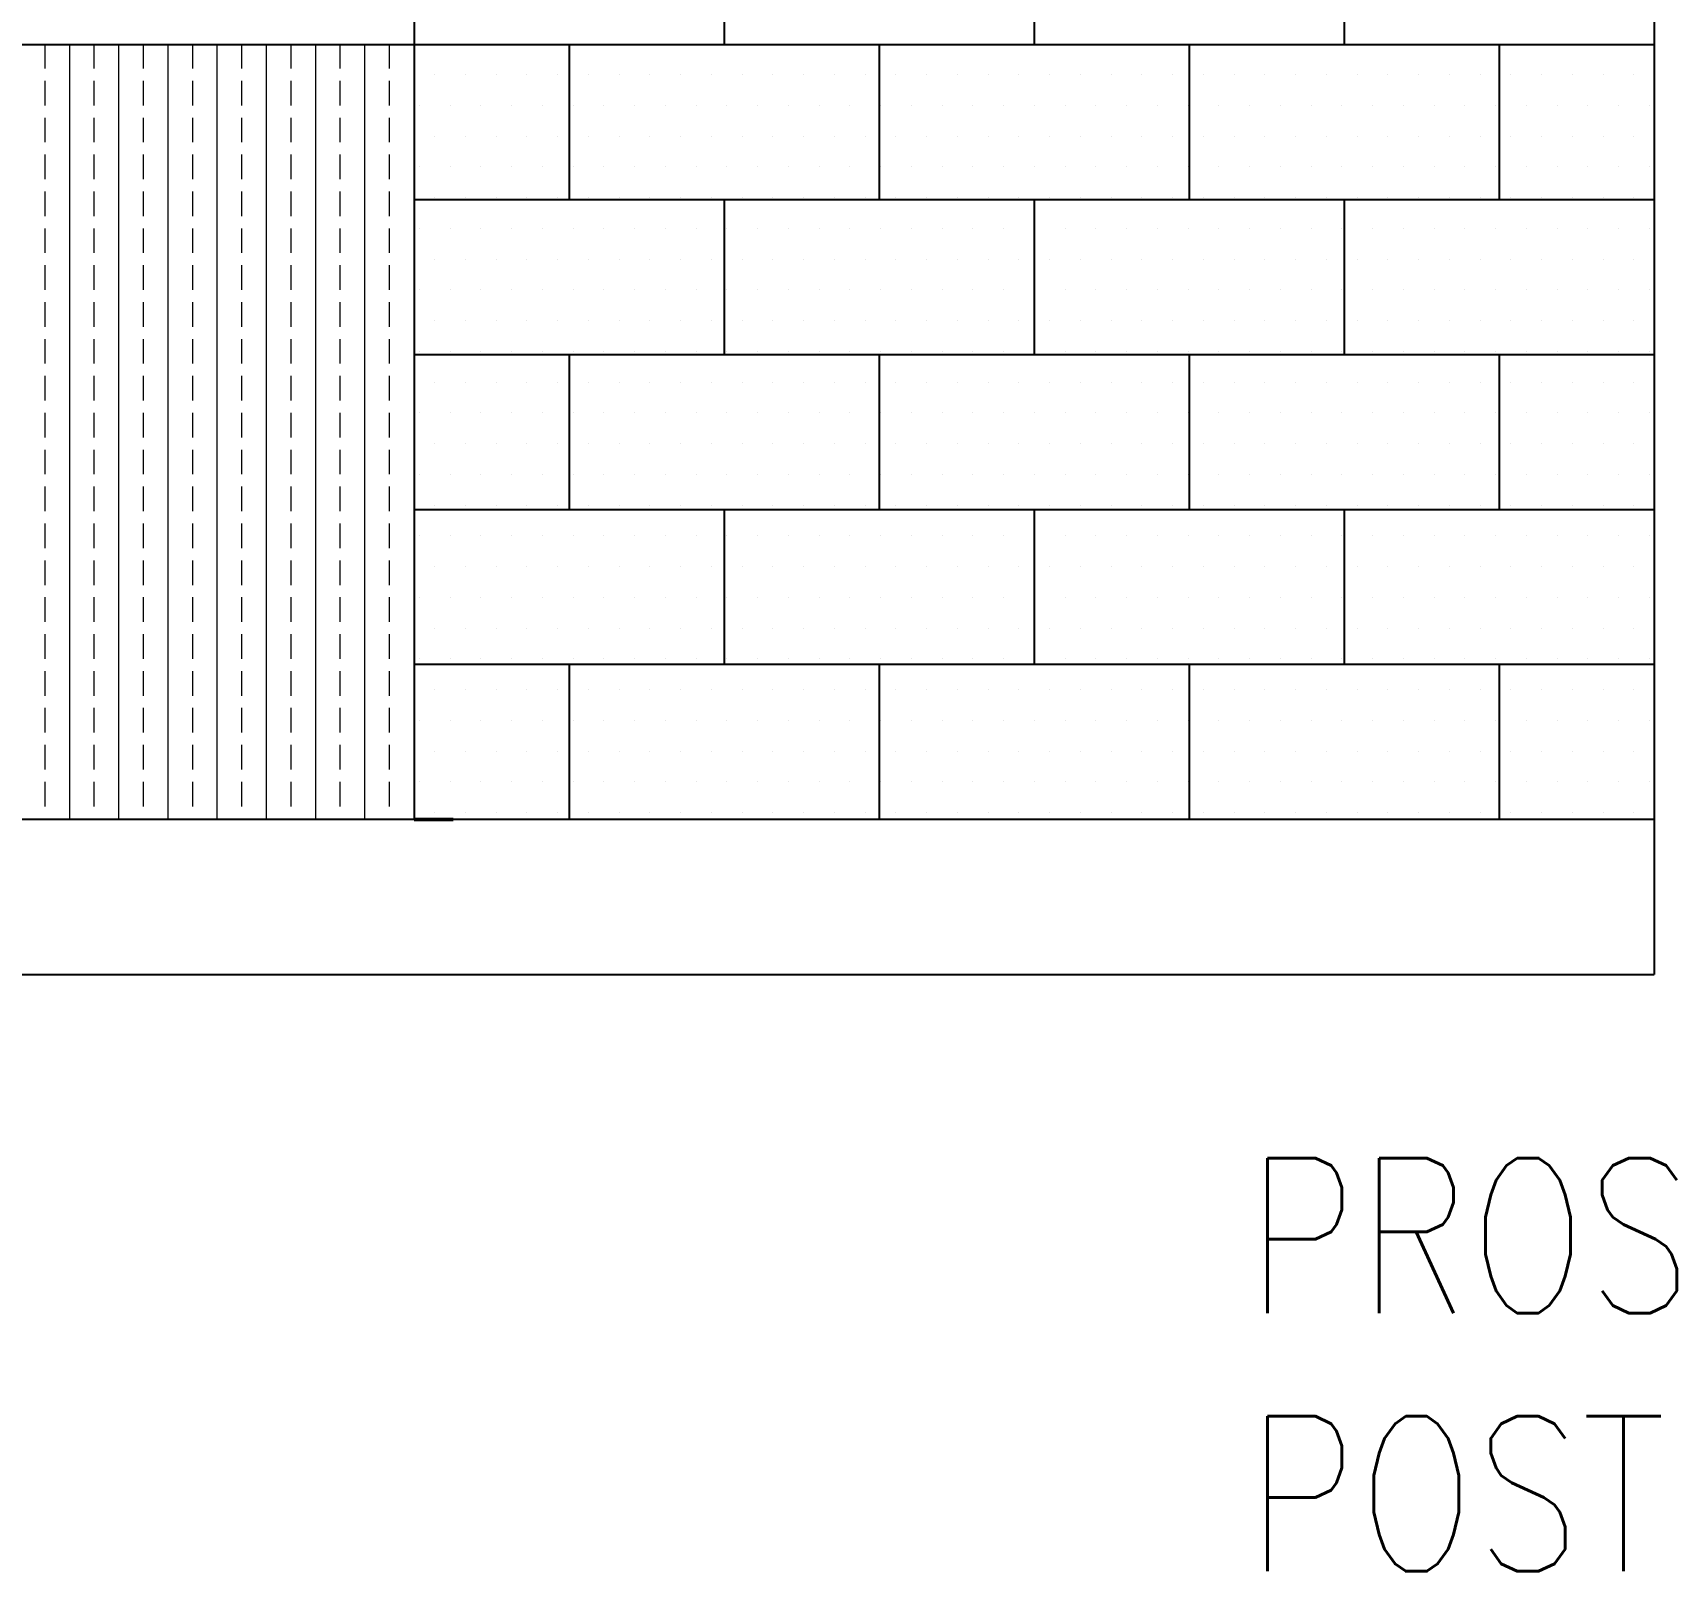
# Paper-space layout 'A000' of a CAD drawing. Header units: millimetres. Extents: x 0 to 841, y 0 to 594.
# Drawn here: x 645.45 to 687.71, y 208.47 to 248.19 of the extents above; entities that cross this region are included whole.
import ezdxf

# ---------------------------------------------------------------- set-up
doc = ezdxf.new("R2010")
doc.units = ezdxf.units.MM
doc.header["$MEASUREMENT"] = 0
for name, color, linetype, lineweight in [('A-ANNO-TEXT', 3, 'Continuous', 18), ('A-ELEV-MBE1', 7, 'Continuous', 25), ('A-ELEV-PATT', 8, 'Continuous', 13), ('A-WALL-FULL-EXTR', 7, 'Continuous', 50)]:
    doc.layers.add(name, color=color, linetype=linetype, lineweight=lineweight)
doc.styles.add('E-ROMANS', font='romans.shx', dxfattribs={"width": 0.8})

psp = doc.layouts.new('A000')

# ---------------------------------------------------------------- linework, layer by layer
at = {"layer": 'A-ELEV-MBE1'}
for p, q in [((687.293, 279.877), (687.293, 223.877)), ((655.293, 271.877), (655.293, 227.877)), ((663.293, 251.877), (663.293, 247.877)), ((671.293, 251.877), (671.293, 247.877)), ((679.293, 251.877), (679.293, 247.877)), ((655.293, 247.877), (639.293, 247.877)), ((687.293, 247.877), (655.293, 247.877)), ((659.293, 247.877), (659.293, 243.877)), ((667.293, 247.877), (667.293, 243.877)), ((675.293, 247.877), (675.293, 243.877)), ((683.293, 247.877), (683.293, 243.877)), ((687.293, 243.877), (655.293, 243.877)), ((663.293, 243.877), (663.293, 239.877)), ((671.293, 243.877), (671.293, 239.877)), ((679.293, 243.877), (679.293, 239.877)), ((687.293, 239.877), (655.293, 239.877)), ((659.293, 239.877), (659.293, 235.877)), ((667.293, 239.877), (667.293, 235.877)), ((675.293, 239.877), (675.293, 235.877)), ((683.293, 239.877), (683.293, 235.877)), ((687.293, 235.877), (655.293, 235.877)), ((663.293, 235.877), (663.293, 231.877)), ((671.293, 235.877), (671.293, 231.877)), ((679.293, 235.877), (679.293, 231.877)), ((687.293, 231.877), (655.293, 231.877)), ((659.293, 231.877), (659.293, 227.877)), ((667.293, 231.877), (667.293, 227.877)), ((675.293, 231.877), (675.293, 227.877)), ((683.293, 231.877), (683.293, 227.877)), ((687.293, 227.877), (559.293, 227.877)), ((492.293, 223.877), (687.293, 223.877))]:
    psp.add_line(p, q, dxfattribs=at)
at = {"layer": 'A-ELEV-PATT', "linetype": 'Continuous'}
for p, q in [((645.763, 247.267), (645.763, 247.877)), ((646.398, 227.877), (646.398, 247.877)), ((647.033, 247.267), (647.033, 247.877)), ((647.668, 227.877), (647.668, 247.877)), ((648.303, 247.267), (648.303, 247.877)), ((648.938, 227.877), (648.938, 247.877)), ((649.573, 247.267), (649.573, 247.877)), ((650.208, 227.877), (650.208, 247.877)), ((650.843, 247.267), (650.843, 247.877)), ((651.478, 227.877), (651.478, 247.877)), ((652.113, 247.267), (652.113, 247.877)), ((652.748, 227.877), (652.748, 247.877)), ((653.383, 247.267), (653.383, 247.877)), ((654.018, 227.877), (654.018, 247.877)), ((654.653, 247.267), (654.653, 247.877)), ((655.288, 227.877), (655.288, 247.877)), ((655.421, 247.902), (655.421, 247.902)), ((656.215, 247.902), (656.215, 247.902)), ((657.009, 247.902), (657.009, 247.902)), ((657.803, 247.902), (657.803, 247.902)), ((658.596, 247.902), (658.596, 247.902)), ((659.39, 247.902), (659.39, 247.902)), ((660.184, 247.902), (660.184, 247.902)), ((660.978, 247.902), (660.978, 247.902)), ((661.771, 247.902), (661.771, 247.902)), ((662.565, 247.902), (662.565, 247.902)), ((663.359, 247.902), (663.359, 247.902)), ((664.153, 247.902), (664.153, 247.902)), ((664.946, 247.902), (664.946, 247.902)), ((665.74, 247.902), (665.74, 247.902)), ((666.534, 247.902), (666.534, 247.902)), ((667.328, 247.902), (667.328, 247.902)), ((668.121, 247.902), (668.121, 247.902)), ((668.915, 247.902), (668.915, 247.902)), ((669.709, 247.902), (669.709, 247.902)), ((670.503, 247.902), (670.503, 247.902)), ((671.296, 247.902), (671.296, 247.902)), ((672.09, 247.902), (672.09, 247.902)), ((672.884, 247.902), (672.884, 247.902)), ((673.678, 247.902), (673.678, 247.902)), ((674.471, 247.902), (674.471, 247.902)), ((675.265, 247.902), (675.265, 247.902)), ((676.059, 247.902), (676.059, 247.902)), ((676.853, 247.902), (676.853, 247.902)), ((677.646, 247.902), (677.646, 247.902)), ((678.44, 247.902), (678.44, 247.902)), ((679.234, 247.902), (679.234, 247.902)), ((680.028, 247.902), (680.028, 247.902)), ((680.821, 247.902), (680.821, 247.902)), ((681.615, 247.902), (681.615, 247.902)), ((682.409, 247.902), (682.409, 247.902)), ((683.203, 247.902), (683.203, 247.902)), ((683.996, 247.902), (683.996, 247.902)), ((684.79, 247.902), (684.79, 247.902)), ((685.584, 247.902), (685.584, 247.902)), ((686.378, 247.902), (686.378, 247.902)), ((687.171, 247.902), (687.171, 247.902)), ((645.763, 246.315), (645.763, 246.95)), ((647.033, 246.315), (647.033, 246.95)), ((648.303, 246.315), (648.303, 246.95)), ((649.573, 246.315), (649.573, 246.95)), ((650.843, 246.315), (650.843, 246.95)), ((652.113, 246.315), (652.113, 246.95)), ((653.383, 246.315), (653.383, 246.95)), ((654.653, 246.315), (654.653, 246.95)), ((655.818, 247.109), (655.818, 247.109)), ((656.612, 247.109), (656.612, 247.109)), ((657.406, 247.109), (657.406, 247.109)), ((658.199, 247.109), (658.199, 247.109)), ((658.993, 247.109), (658.993, 247.109)), ((659.787, 247.109), (659.787, 247.109)), ((660.581, 247.109), (660.581, 247.109)), ((661.374, 247.109), (661.374, 247.109)), ((662.168, 247.109), (662.168, 247.109)), ((662.962, 247.109), (662.962, 247.109)), ((663.756, 247.109), (663.756, 247.109)), ((664.549, 247.109), (664.549, 247.109)), ((665.343, 247.109), (665.343, 247.109)), ((666.137, 247.109), (666.137, 247.109)), ((666.931, 247.109), (666.931, 247.109)), ((667.724, 247.109), (667.724, 247.109)), ((668.518, 247.109), (668.518, 247.109)), ((669.312, 247.109), (669.312, 247.109)), ((670.106, 247.109), (670.106, 247.109)), ((670.899, 247.109), (670.899, 247.109)), ((671.693, 247.109), (671.693, 247.109)), ((672.487, 247.109), (672.487, 247.109)), ((673.281, 247.109), (673.281, 247.109)), ((674.074, 247.109), (674.074, 247.109)), ((674.868, 247.109), (674.868, 247.109)), ((675.662, 247.109), (675.662, 247.109)), ((676.456, 247.109), (676.456, 247.109)), ((677.249, 247.109), (677.249, 247.109)), ((678.043, 247.109), (678.043, 247.109)), ((678.837, 247.109), (678.837, 247.109)), ((679.631, 247.109), (679.631, 247.109)), ((680.424, 247.109), (680.424, 247.109)), ((681.218, 247.109), (681.218, 247.109)), ((682.012, 247.109), (682.012, 247.109)), ((682.806, 247.109), (682.806, 247.109)), ((683.599, 247.109), (683.599, 247.109)), ((684.393, 247.109), (684.393, 247.109)), ((685.187, 247.109), (685.187, 247.109)), ((685.981, 247.109), (685.981, 247.109)), ((686.774, 247.109), (686.774, 247.109)), ((645.763, 245.362), (645.763, 245.997)), ((647.033, 245.362), (647.033, 245.997)), ((648.303, 245.362), (648.303, 245.997)), ((649.573, 245.362), (649.573, 245.997)), ((650.843, 245.362), (650.843, 245.997)), ((652.113, 245.362), (652.113, 245.997)), ((653.383, 245.362), (653.383, 245.997)), ((654.653, 245.362), (654.653, 245.997)), ((655.421, 246.315), (655.421, 246.315)), ((656.215, 246.315), (656.215, 246.315)), ((657.009, 246.315), (657.009, 246.315)), ((657.803, 246.315), (657.803, 246.315)), ((658.596, 246.315), (658.596, 246.315)), ((659.39, 246.315), (659.39, 246.315)), ((660.184, 246.315), (660.184, 246.315)), ((660.978, 246.315), (660.978, 246.315)), ((661.771, 246.315), (661.771, 246.315)), ((662.565, 246.315), (662.565, 246.315)), ((663.359, 246.315), (663.359, 246.315)), ((664.153, 246.315), (664.153, 246.315)), ((664.946, 246.315), (664.946, 246.315)), ((665.74, 246.315), (665.74, 246.315)), ((666.534, 246.315), (666.534, 246.315)), ((667.328, 246.315), (667.328, 246.315)), ((668.121, 246.315), (668.121, 246.315)), ((668.915, 246.315), (668.915, 246.315)), ((669.709, 246.315), (669.709, 246.315)), ((670.503, 246.315), (670.503, 246.315)), ((671.296, 246.315), (671.296, 246.315)), ((672.09, 246.315), (672.09, 246.315)), ((672.884, 246.315), (672.884, 246.315)), ((673.678, 246.315), (673.678, 246.315)), ((674.471, 246.315), (674.471, 246.315)), ((675.265, 246.315), (675.265, 246.315)), ((676.059, 246.315), (676.059, 246.315)), ((676.853, 246.315), (676.853, 246.315)), ((677.646, 246.315), (677.646, 246.315)), ((678.44, 246.315), (678.44, 246.315)), ((679.234, 246.315), (679.234, 246.315)), ((680.028, 246.315), (680.028, 246.315)), ((680.821, 246.315), (680.821, 246.315)), ((681.615, 246.315), (681.615, 246.315)), ((682.409, 246.315), (682.409, 246.315)), ((683.203, 246.315), (683.203, 246.315)), ((683.996, 246.315), (683.996, 246.315)), ((684.79, 246.315), (684.79, 246.315)), ((685.584, 246.315), (685.584, 246.315)), ((686.378, 246.315), (686.378, 246.315)), ((687.171, 246.315), (687.171, 246.315)), ((655.818, 245.521), (655.818, 245.521)), ((656.612, 245.521), (656.612, 245.521)), ((657.406, 245.521), (657.406, 245.521)), ((658.199, 245.521), (658.199, 245.521)), ((658.993, 245.521), (658.993, 245.521)), ((659.787, 245.521), (659.787, 245.521)), ((660.581, 245.521), (660.581, 245.521)), ((661.374, 245.521), (661.374, 245.521)), ((662.168, 245.521), (662.168, 245.521)), ((662.962, 245.521), (662.962, 245.521)), ((663.756, 245.521), (663.756, 245.521)), ((664.549, 245.521), (664.549, 245.521)), ((665.343, 245.521), (665.343, 245.521)), ((666.137, 245.521), (666.137, 245.521)), ((666.931, 245.521), (666.931, 245.521)), ((667.724, 245.521), (667.724, 245.521)), ((668.518, 245.521), (668.518, 245.521)), ((669.312, 245.521), (669.312, 245.521)), ((670.106, 245.521), (670.106, 245.521)), ((670.899, 245.521), (670.899, 245.521)), ((671.693, 245.521), (671.693, 245.521)), ((672.487, 245.521), (672.487, 245.521)), ((673.281, 245.521), (673.281, 245.521)), ((674.074, 245.521), (674.074, 245.521)), ((674.868, 245.521), (674.868, 245.521)), ((675.662, 245.521), (675.662, 245.521)), ((676.456, 245.521), (676.456, 245.521)), ((677.249, 245.521), (677.249, 245.521)), ((678.043, 245.521), (678.043, 245.521)), ((678.837, 245.521), (678.837, 245.521)), ((679.631, 245.521), (679.631, 245.521)), ((680.424, 245.521), (680.424, 245.521)), ((681.218, 245.521), (681.218, 245.521)), ((682.012, 245.521), (682.012, 245.521)), ((682.806, 245.521), (682.806, 245.521)), ((683.599, 245.521), (683.599, 245.521)), ((684.393, 245.521), (684.393, 245.521)), ((685.187, 245.521), (685.187, 245.521)), ((685.981, 245.521), (685.981, 245.521)), ((686.774, 245.521), (686.774, 245.521)), ((645.763, 244.41), (645.763, 245.045)), ((647.033, 244.41), (647.033, 245.045)), ((648.303, 244.41), (648.303, 245.045)), ((649.573, 244.41), (649.573, 245.045)), ((650.843, 244.41), (650.843, 245.045)), ((652.113, 244.41), (652.113, 245.045)), ((653.383, 244.41), (653.383, 245.045)), ((654.653, 244.41), (654.653, 245.045)), ((655.421, 244.727), (655.421, 244.727)), ((656.215, 244.727), (656.215, 244.727)), ((657.009, 244.727), (657.009, 244.727)), ((657.803, 244.727), (657.803, 244.727)), ((658.596, 244.727), (658.596, 244.727)), ((659.39, 244.727), (659.39, 244.727)), ((660.184, 244.727), (660.184, 244.727)), ((660.978, 244.727), (660.978, 244.727)), ((661.771, 244.727), (661.771, 244.727)), ((662.565, 244.727), (662.565, 244.727)), ((663.359, 244.727), (663.359, 244.727)), ((664.153, 244.727), (664.153, 244.727)), ((664.946, 244.727), (664.946, 244.727)), ((665.74, 244.727), (665.74, 244.727)), ((666.534, 244.727), (666.534, 244.727)), ((667.328, 244.727), (667.328, 244.727)), ((668.121, 244.727), (668.121, 244.727)), ((668.915, 244.727), (668.915, 244.727)), ((669.709, 244.727), (669.709, 244.727)), ((670.503, 244.727), (670.503, 244.727)), ((671.296, 244.727), (671.296, 244.727)), ((672.09, 244.727), (672.09, 244.727)), ((672.884, 244.727), (672.884, 244.727)), ((673.678, 244.727), (673.678, 244.727)), ((674.471, 244.727), (674.471, 244.727)), ((675.265, 244.727), (675.265, 244.727)), ((676.059, 244.727), (676.059, 244.727)), ((676.853, 244.727), (676.853, 244.727)), ((677.646, 244.727), (677.646, 244.727)), ((678.44, 244.727), (678.44, 244.727)), ((679.234, 244.727), (679.234, 244.727)), ((680.028, 244.727), (680.028, 244.727)), ((680.821, 244.727), (680.821, 244.727)), ((681.615, 244.727), (681.615, 244.727)), ((682.409, 244.727), (682.409, 244.727)), ((683.203, 244.727), (683.203, 244.727)), ((683.996, 244.727), (683.996, 244.727)), ((684.79, 244.727), (684.79, 244.727)), ((685.584, 244.727), (685.584, 244.727)), ((686.378, 244.727), (686.378, 244.727)), ((687.171, 244.727), (687.171, 244.727)), ((645.763, 243.457), (645.763, 244.092)), ((647.033, 243.457), (647.033, 244.092)), ((648.303, 243.457), (648.303, 244.092)), ((649.573, 243.457), (649.573, 244.092)), ((650.843, 243.457), (650.843, 244.092)), ((652.113, 243.457), (652.113, 244.092)), ((653.383, 243.457), (653.383, 244.092)), ((654.653, 243.457), (654.653, 244.092)), ((655.818, 243.934), (655.818, 243.934)), ((656.612, 243.934), (656.612, 243.934)), ((657.406, 243.934), (657.406, 243.934)), ((658.199, 243.934), (658.199, 243.934)), ((658.993, 243.934), (658.993, 243.934)), ((659.787, 243.934), (659.787, 243.934)), ((660.581, 243.934), (660.581, 243.934)), ((661.374, 243.934), (661.374, 243.934)), ((662.168, 243.934), (662.168, 243.934)), ((662.962, 243.934), (662.962, 243.934)), ((663.756, 243.934), (663.756, 243.934)), ((664.549, 243.934), (664.549, 243.934)), ((665.343, 243.934), (665.343, 243.934)), ((666.137, 243.934), (666.137, 243.934)), ((666.931, 243.934), (666.931, 243.934)), ((667.724, 243.934), (667.724, 243.934)), ((668.518, 243.934), (668.518, 243.934)), ((669.312, 243.934), (669.312, 243.934)), ((670.106, 243.934), (670.106, 243.934)), ((670.899, 243.934), (670.899, 243.934)), ((671.693, 243.934), (671.693, 243.934)), ((672.487, 243.934), (672.487, 243.934)), ((673.281, 243.934), (673.281, 243.934)), ((674.074, 243.934), (674.074, 243.934)), ((674.868, 243.934), (674.868, 243.934)), ((675.662, 243.934), (675.662, 243.934)), ((676.456, 243.934), (676.456, 243.934)), ((677.249, 243.934), (677.249, 243.934)), ((678.043, 243.934), (678.043, 243.934)), ((678.837, 243.934), (678.837, 243.934)), ((679.631, 243.934), (679.631, 243.934)), ((680.424, 243.934), (680.424, 243.934)), ((681.218, 243.934), (681.218, 243.934)), ((682.012, 243.934), (682.012, 243.934)), ((682.806, 243.934), (682.806, 243.934)), ((683.599, 243.934), (683.599, 243.934)), ((684.393, 243.934), (684.393, 243.934)), ((685.187, 243.934), (685.187, 243.934)), ((685.981, 243.934), (685.981, 243.934)), ((686.774, 243.934), (686.774, 243.934)), ((645.763, 242.505), (645.763, 243.14)), ((647.033, 242.505), (647.033, 243.14)), ((648.303, 242.505), (648.303, 243.14)), ((649.573, 242.505), (649.573, 243.14)), ((650.843, 242.505), (650.843, 243.14)), ((652.113, 242.505), (652.113, 243.14)), ((653.383, 242.505), (653.383, 243.14)), ((654.653, 242.505), (654.653, 243.14)), ((655.421, 243.14), (655.421, 243.14)), ((656.215, 243.14), (656.215, 243.14)), ((657.009, 243.14), (657.009, 243.14)), ((657.803, 243.14), (657.803, 243.14)), ((658.596, 243.14), (658.596, 243.14)), ((659.39, 243.14), (659.39, 243.14)), ((660.184, 243.14), (660.184, 243.14)), ((660.978, 243.14), (660.978, 243.14)), ((661.771, 243.14), (661.771, 243.14)), ((662.565, 243.14), (662.565, 243.14)), ((663.359, 243.14), (663.359, 243.14)), ((664.153, 243.14), (664.153, 243.14)), ((664.946, 243.14), (664.946, 243.14)), ((665.74, 243.14), (665.74, 243.14)), ((666.534, 243.14), (666.534, 243.14)), ((667.328, 243.14), (667.328, 243.14)), ((668.121, 243.14), (668.121, 243.14)), ((668.915, 243.14), (668.915, 243.14)), ((669.709, 243.14), (669.709, 243.14)), ((670.503, 243.14), (670.503, 243.14)), ((671.296, 243.14), (671.296, 243.14)), ((672.09, 243.14), (672.09, 243.14)), ((672.884, 243.14), (672.884, 243.14)), ((673.678, 243.14), (673.678, 243.14)), ((674.471, 243.14), (674.471, 243.14)), ((675.265, 243.14), (675.265, 243.14)), ((676.059, 243.14), (676.059, 243.14)), ((676.853, 243.14), (676.853, 243.14)), ((677.646, 243.14), (677.646, 243.14)), ((678.44, 243.14), (678.44, 243.14)), ((679.234, 243.14), (679.234, 243.14)), ((680.028, 243.14), (680.028, 243.14)), ((680.821, 243.14), (680.821, 243.14)), ((681.615, 243.14), (681.615, 243.14)), ((682.409, 243.14), (682.409, 243.14)), ((683.203, 243.14), (683.203, 243.14)), ((683.996, 243.14), (683.996, 243.14)), ((684.79, 243.14), (684.79, 243.14)), ((685.584, 243.14), (685.584, 243.14)), ((686.378, 243.14), (686.378, 243.14)), ((687.171, 243.14), (687.171, 243.14)), ((645.763, 241.552), (645.763, 242.187)), ((647.033, 241.552), (647.033, 242.187)), ((648.303, 241.552), (648.303, 242.187)), ((649.573, 241.552), (649.573, 242.187)), ((650.843, 241.552), (650.843, 242.187)), ((652.113, 241.552), (652.113, 242.187)), ((653.383, 241.552), (653.383, 242.187)), ((654.653, 241.552), (654.653, 242.187)), ((655.818, 242.346), (655.818, 242.346)), ((656.612, 242.346), (656.612, 242.346)), ((657.406, 242.346), (657.406, 242.346)), ((658.199, 242.346), (658.199, 242.346)), ((658.993, 242.346), (658.993, 242.346)), ((659.787, 242.346), (659.787, 242.346)), ((660.581, 242.346), (660.581, 242.346)), ((661.374, 242.346), (661.374, 242.346)), ((662.168, 242.346), (662.168, 242.346)), ((662.962, 242.346), (662.962, 242.346)), ((663.756, 242.346), (663.756, 242.346)), ((664.549, 242.346), (664.549, 242.346)), ((665.343, 242.346), (665.343, 242.346)), ((666.137, 242.346), (666.137, 242.346)), ((666.931, 242.346), (666.931, 242.346)), ((667.724, 242.346), (667.724, 242.346)), ((668.518, 242.346), (668.518, 242.346)), ((669.312, 242.346), (669.312, 242.346)), ((670.106, 242.346), (670.106, 242.346)), ((670.899, 242.346), (670.899, 242.346)), ((671.693, 242.346), (671.693, 242.346)), ((672.487, 242.346), (672.487, 242.346)), ((673.281, 242.346), (673.281, 242.346)), ((674.074, 242.346), (674.074, 242.346)), ((674.868, 242.346), (674.868, 242.346)), ((675.662, 242.346), (675.662, 242.346)), ((676.456, 242.346), (676.456, 242.346)), ((677.249, 242.346), (677.249, 242.346)), ((678.043, 242.346), (678.043, 242.346)), ((678.837, 242.346), (678.837, 242.346)), ((679.631, 242.346), (679.631, 242.346)), ((680.424, 242.346), (680.424, 242.346)), ((681.218, 242.346), (681.218, 242.346)), ((682.012, 242.346), (682.012, 242.346)), ((682.806, 242.346), (682.806, 242.346)), ((683.599, 242.346), (683.599, 242.346)), ((684.393, 242.346), (684.393, 242.346)), ((685.187, 242.346), (685.187, 242.346)), ((685.981, 242.346), (685.981, 242.346)), ((686.774, 242.346), (686.774, 242.346)), ((655.421, 241.552), (655.421, 241.552)), ((656.215, 241.552), (656.215, 241.552)), ((657.009, 241.552), (657.009, 241.552)), ((657.803, 241.552), (657.803, 241.552)), ((658.596, 241.552), (658.596, 241.552)), ((659.39, 241.552), (659.39, 241.552)), ((660.184, 241.552), (660.184, 241.552)), ((660.978, 241.552), (660.978, 241.552)), ((661.771, 241.552), (661.771, 241.552)), ((662.565, 241.552), (662.565, 241.552)), ((663.359, 241.552), (663.359, 241.552)), ((664.153, 241.552), (664.153, 241.552)), ((664.946, 241.552), (664.946, 241.552)), ((665.74, 241.552), (665.74, 241.552)), ((666.534, 241.552), (666.534, 241.552)), ((667.328, 241.552), (667.328, 241.552)), ((668.121, 241.552), (668.121, 241.552)), ((668.915, 241.552), (668.915, 241.552)), ((669.709, 241.552), (669.709, 241.552)), ((670.503, 241.552), (670.503, 241.552)), ((671.296, 241.552), (671.296, 241.552)), ((672.09, 241.552), (672.09, 241.552)), ((672.884, 241.552), (672.884, 241.552)), ((673.678, 241.552), (673.678, 241.552)), ((674.471, 241.552), (674.471, 241.552)), ((675.265, 241.552), (675.265, 241.552)), ((676.059, 241.552), (676.059, 241.552)), ((676.853, 241.552), (676.853, 241.552)), ((677.646, 241.552), (677.646, 241.552)), ((678.44, 241.552), (678.44, 241.552)), ((679.234, 241.552), (679.234, 241.552)), ((680.028, 241.552), (680.028, 241.552)), ((680.821, 241.552), (680.821, 241.552)), ((681.615, 241.552), (681.615, 241.552)), ((682.409, 241.552), (682.409, 241.552)), ((683.203, 241.552), (683.203, 241.552)), ((683.996, 241.552), (683.996, 241.552)), ((684.79, 241.552), (684.79, 241.552)), ((685.584, 241.552), (685.584, 241.552)), ((686.378, 241.552), (686.378, 241.552)), ((687.171, 241.552), (687.171, 241.552)), ((645.763, 240.6), (645.763, 241.235)), ((647.033, 240.6), (647.033, 241.235)), ((648.303, 240.6), (648.303, 241.235)), ((649.573, 240.6), (649.573, 241.235)), ((650.843, 240.6), (650.843, 241.235)), ((652.113, 240.6), (652.113, 241.235)), ((653.383, 240.6), (653.383, 241.235)), ((654.653, 240.6), (654.653, 241.235)), ((655.818, 240.759), (655.818, 240.759)), ((656.612, 240.759), (656.612, 240.759)), ((657.406, 240.759), (657.406, 240.759)), ((658.199, 240.759), (658.199, 240.759)), ((658.993, 240.759), (658.993, 240.759)), ((659.787, 240.759), (659.787, 240.759)), ((660.581, 240.759), (660.581, 240.759)), ((661.374, 240.759), (661.374, 240.759)), ((662.168, 240.759), (662.168, 240.759)), ((662.962, 240.759), (662.962, 240.759)), ((663.756, 240.759), (663.756, 240.759)), ((664.549, 240.759), (664.549, 240.759)), ((665.343, 240.759), (665.343, 240.759)), ((666.137, 240.759), (666.137, 240.759)), ((666.931, 240.759), (666.931, 240.759)), ((667.724, 240.759), (667.724, 240.759)), ((668.518, 240.759), (668.518, 240.759)), ((669.312, 240.759), (669.312, 240.759)), ((670.106, 240.759), (670.106, 240.759)), ((670.899, 240.759), (670.899, 240.759)), ((671.693, 240.759), (671.693, 240.759)), ((672.487, 240.759), (672.487, 240.759)), ((673.281, 240.759), (673.281, 240.759)), ((674.074, 240.759), (674.074, 240.759)), ((674.868, 240.759), (674.868, 240.759)), ((675.662, 240.759), (675.662, 240.759)), ((676.456, 240.759), (676.456, 240.759)), ((677.249, 240.759), (677.249, 240.759)), ((678.043, 240.759), (678.043, 240.759)), ((678.837, 240.759), (678.837, 240.759)), ((679.631, 240.759), (679.631, 240.759)), ((680.424, 240.759), (680.424, 240.759)), ((681.218, 240.759), (681.218, 240.759)), ((682.012, 240.759), (682.012, 240.759)), ((682.806, 240.759), (682.806, 240.759)), ((683.599, 240.759), (683.599, 240.759)), ((684.393, 240.759), (684.393, 240.759)), ((685.187, 240.759), (685.187, 240.759)), ((685.981, 240.759), (685.981, 240.759)), ((686.774, 240.759), (686.774, 240.759)), ((645.763, 239.647), (645.763, 240.282)), ((647.033, 239.647), (647.033, 240.282)), ((648.303, 239.647), (648.303, 240.282)), ((649.573, 239.647), (649.573, 240.282)), ((650.843, 239.647), (650.843, 240.282)), ((652.113, 239.647), (652.113, 240.282)), ((653.383, 239.647), (653.383, 240.282)), ((654.653, 239.647), (654.653, 240.282)), ((655.421, 239.965), (655.421, 239.965)), ((656.215, 239.965), (656.215, 239.965)), ((657.009, 239.965), (657.009, 239.965)), ((657.803, 239.965), (657.803, 239.965)), ((658.596, 239.965), (658.596, 239.965)), ((659.39, 239.965), (659.39, 239.965)), ((660.184, 239.965), (660.184, 239.965)), ((660.978, 239.965), (660.978, 239.965)), ((661.771, 239.965), (661.771, 239.965)), ((662.565, 239.965), (662.565, 239.965)), ((663.359, 239.965), (663.359, 239.965)), ((664.153, 239.965), (664.153, 239.965)), ((664.946, 239.965), (664.946, 239.965)), ((665.74, 239.965), (665.74, 239.965)), ((666.534, 239.965), (666.534, 239.965)), ((667.328, 239.965), (667.328, 239.965)), ((668.121, 239.965), (668.121, 239.965)), ((668.915, 239.965), (668.915, 239.965)), ((669.709, 239.965), (669.709, 239.965)), ((670.503, 239.965), (670.503, 239.965)), ((671.296, 239.965), (671.296, 239.965)), ((672.09, 239.965), (672.09, 239.965)), ((672.884, 239.965), (672.884, 239.965)), ((673.678, 239.965), (673.678, 239.965)), ((674.471, 239.965), (674.471, 239.965)), ((675.265, 239.965), (675.265, 239.965)), ((676.059, 239.965), (676.059, 239.965)), ((676.853, 239.965), (676.853, 239.965)), ((677.646, 239.965), (677.646, 239.965)), ((678.44, 239.965), (678.44, 239.965)), ((679.234, 239.965), (679.234, 239.965)), ((680.028, 239.965), (680.028, 239.965)), ((680.821, 239.965), (680.821, 239.965)), ((681.615, 239.965), (681.615, 239.965)), ((682.409, 239.965), (682.409, 239.965)), ((683.203, 239.965), (683.203, 239.965)), ((683.996, 239.965), (683.996, 239.965)), ((684.79, 239.965), (684.79, 239.965)), ((685.584, 239.965), (685.584, 239.965)), ((686.378, 239.965), (686.378, 239.965)), ((687.171, 239.965), (687.171, 239.965)), ((645.763, 238.695), (645.763, 239.33)), ((647.033, 238.695), (647.033, 239.33)), ((648.303, 238.695), (648.303, 239.33)), ((649.573, 238.695), (649.573, 239.33)), ((650.843, 238.695), (650.843, 239.33)), ((652.113, 238.695), (652.113, 239.33)), ((653.383, 238.695), (653.383, 239.33)), ((654.653, 238.695), (654.653, 239.33)), ((655.818, 239.171), (655.818, 239.171)), ((656.612, 239.171), (656.612, 239.171)), ((657.406, 239.171), (657.406, 239.171)), ((658.199, 239.171), (658.199, 239.171)), ((658.993, 239.171), (658.993, 239.171)), ((659.787, 239.171), (659.787, 239.171)), ((660.581, 239.171), (660.581, 239.171)), ((661.374, 239.171), (661.374, 239.171)), ((662.168, 239.171), (662.168, 239.171)), ((662.962, 239.171), (662.962, 239.171)), ((663.756, 239.171), (663.756, 239.171)), ((664.549, 239.171), (664.549, 239.171)), ((665.343, 239.171), (665.343, 239.171)), ((666.137, 239.171), (666.137, 239.171)), ((666.931, 239.171), (666.931, 239.171)), ((667.724, 239.171), (667.724, 239.171)), ((668.518, 239.171), (668.518, 239.171)), ((669.312, 239.171), (669.312, 239.171)), ((670.106, 239.171), (670.106, 239.171)), ((670.899, 239.171), (670.899, 239.171)), ((671.693, 239.171), (671.693, 239.171)), ((672.487, 239.171), (672.487, 239.171)), ((673.281, 239.171), (673.281, 239.171)), ((674.074, 239.171), (674.074, 239.171)), ((674.868, 239.171), (674.868, 239.171)), ((675.662, 239.171), (675.662, 239.171)), ((676.456, 239.171), (676.456, 239.171)), ((677.249, 239.171), (677.249, 239.171)), ((678.043, 239.171), (678.043, 239.171)), ((678.837, 239.171), (678.837, 239.171)), ((679.631, 239.171), (679.631, 239.171)), ((680.424, 239.171), (680.424, 239.171)), ((681.218, 239.171), (681.218, 239.171)), ((682.012, 239.171), (682.012, 239.171)), ((682.806, 239.171), (682.806, 239.171)), ((683.599, 239.171), (683.599, 239.171)), ((684.393, 239.171), (684.393, 239.171)), ((685.187, 239.171), (685.187, 239.171)), ((685.981, 239.171), (685.981, 239.171)), ((686.774, 239.171), (686.774, 239.171)), ((645.763, 237.742), (645.763, 238.377)), ((647.033, 237.742), (647.033, 238.377)), ((648.303, 237.742), (648.303, 238.377)), ((649.573, 237.742), (649.573, 238.377)), ((650.843, 237.742), (650.843, 238.377)), ((652.113, 237.742), (652.113, 238.377)), ((653.383, 237.742), (653.383, 238.377)), ((654.653, 237.742), (654.653, 238.377)), ((655.421, 238.377), (655.421, 238.377)), ((656.215, 238.377), (656.215, 238.377)), ((657.009, 238.377), (657.009, 238.377)), ((657.803, 238.377), (657.803, 238.377)), ((658.596, 238.377), (658.596, 238.377)), ((659.39, 238.377), (659.39, 238.377)), ((660.184, 238.377), (660.184, 238.377)), ((660.978, 238.377), (660.978, 238.377)), ((661.771, 238.377), (661.771, 238.377)), ((662.565, 238.377), (662.565, 238.377)), ((663.359, 238.377), (663.359, 238.377)), ((664.153, 238.377), (664.153, 238.377)), ((664.946, 238.377), (664.946, 238.377)), ((665.74, 238.377), (665.74, 238.377)), ((666.534, 238.377), (666.534, 238.377)), ((667.328, 238.377), (667.328, 238.377)), ((668.121, 238.377), (668.121, 238.377)), ((668.915, 238.377), (668.915, 238.377)), ((669.709, 238.377), (669.709, 238.377)), ((670.503, 238.377), (670.503, 238.377)), ((671.296, 238.377), (671.296, 238.377)), ((672.09, 238.377), (672.09, 238.377)), ((672.884, 238.377), (672.884, 238.377)), ((673.678, 238.377), (673.678, 238.377)), ((674.471, 238.377), (674.471, 238.377)), ((675.265, 238.377), (675.265, 238.377)), ((676.059, 238.377), (676.059, 238.377)), ((676.853, 238.377), (676.853, 238.377)), ((677.646, 238.377), (677.646, 238.377)), ((678.44, 238.377), (678.44, 238.377)), ((679.234, 238.377), (679.234, 238.377)), ((680.028, 238.377), (680.028, 238.377)), ((680.821, 238.377), (680.821, 238.377)), ((681.615, 238.377), (681.615, 238.377)), ((682.409, 238.377), (682.409, 238.377)), ((683.203, 238.377), (683.203, 238.377)), ((683.996, 238.377), (683.996, 238.377)), ((684.79, 238.377), (684.79, 238.377)), ((685.584, 238.377), (685.584, 238.377)), ((686.378, 238.377), (686.378, 238.377)), ((687.171, 238.377), (687.171, 238.377)), ((655.818, 237.584), (655.818, 237.584)), ((656.612, 237.584), (656.612, 237.584)), ((657.406, 237.584), (657.406, 237.584)), ((658.199, 237.584), (658.199, 237.584)), ((658.993, 237.584), (658.993, 237.584)), ((659.787, 237.584), (659.787, 237.584)), ((660.581, 237.584), (660.581, 237.584)), ((661.374, 237.584), (661.374, 237.584)), ((662.168, 237.584), (662.168, 237.584)), ((662.962, 237.584), (662.962, 237.584)), ((663.756, 237.584), (663.756, 237.584)), ((664.549, 237.584), (664.549, 237.584)), ((665.343, 237.584), (665.343, 237.584)), ((666.137, 237.584), (666.137, 237.584)), ((666.931, 237.584), (666.931, 237.584)), ((667.724, 237.584), (667.724, 237.584)), ((668.518, 237.584), (668.518, 237.584)), ((669.312, 237.584), (669.312, 237.584)), ((670.106, 237.584), (670.106, 237.584)), ((670.899, 237.584), (670.899, 237.584)), ((671.693, 237.584), (671.693, 237.584)), ((672.487, 237.584), (672.487, 237.584)), ((673.281, 237.584), (673.281, 237.584)), ((674.074, 237.584), (674.074, 237.584)), ((674.868, 237.584), (674.868, 237.584)), ((675.662, 237.584), (675.662, 237.584)), ((676.456, 237.584), (676.456, 237.584)), ((677.249, 237.584), (677.249, 237.584)), ((678.043, 237.584), (678.043, 237.584)), ((678.837, 237.584), (678.837, 237.584)), ((679.631, 237.584), (679.631, 237.584)), ((680.424, 237.584), (680.424, 237.584)), ((681.218, 237.584), (681.218, 237.584)), ((682.012, 237.584), (682.012, 237.584)), ((682.806, 237.584), (682.806, 237.584)), ((683.599, 237.584), (683.599, 237.584)), ((684.393, 237.584), (684.393, 237.584)), ((685.187, 237.584), (685.187, 237.584)), ((685.981, 237.584), (685.981, 237.584)), ((686.774, 237.584), (686.774, 237.584)), ((645.763, 236.79), (645.763, 237.425)), ((647.033, 236.79), (647.033, 237.425)), ((648.303, 236.79), (648.303, 237.425)), ((649.573, 236.79), (649.573, 237.425)), ((650.843, 236.79), (650.843, 237.425)), ((652.113, 236.79), (652.113, 237.425)), ((653.383, 236.79), (653.383, 237.425)), ((654.653, 236.79), (654.653, 237.425)), ((655.421, 236.79), (655.421, 236.79)), ((656.215, 236.79), (656.215, 236.79)), ((657.009, 236.79), (657.009, 236.79)), ((657.803, 236.79), (657.803, 236.79)), ((658.596, 236.79), (658.596, 236.79)), ((659.39, 236.79), (659.39, 236.79)), ((660.184, 236.79), (660.184, 236.79)), ((660.978, 236.79), (660.978, 236.79)), ((661.771, 236.79), (661.771, 236.79)), ((662.565, 236.79), (662.565, 236.79)), ((663.359, 236.79), (663.359, 236.79)), ((664.153, 236.79), (664.153, 236.79)), ((664.946, 236.79), (664.946, 236.79)), ((665.74, 236.79), (665.74, 236.79)), ((666.534, 236.79), (666.534, 236.79)), ((667.328, 236.79), (667.328, 236.79)), ((668.121, 236.79), (668.121, 236.79)), ((668.915, 236.79), (668.915, 236.79)), ((669.709, 236.79), (669.709, 236.79)), ((670.503, 236.79), (670.503, 236.79)), ((671.296, 236.79), (671.296, 236.79)), ((672.09, 236.79), (672.09, 236.79)), ((672.884, 236.79), (672.884, 236.79)), ((673.678, 236.79), (673.678, 236.79)), ((674.471, 236.79), (674.471, 236.79)), ((675.265, 236.79), (675.265, 236.79)), ((676.059, 236.79), (676.059, 236.79)), ((676.853, 236.79), (676.853, 236.79)), ((677.646, 236.79), (677.646, 236.79)), ((678.44, 236.79), (678.44, 236.79)), ((679.234, 236.79), (679.234, 236.79)), ((680.028, 236.79), (680.028, 236.79)), ((680.821, 236.79), (680.821, 236.79)), ((681.615, 236.79), (681.615, 236.79)), ((682.409, 236.79), (682.409, 236.79)), ((683.203, 236.79), (683.203, 236.79)), ((683.996, 236.79), (683.996, 236.79)), ((684.79, 236.79), (684.79, 236.79)), ((685.584, 236.79), (685.584, 236.79)), ((686.378, 236.79), (686.378, 236.79)), ((687.171, 236.79), (687.171, 236.79)), ((645.763, 235.837), (645.763, 236.472)), ((647.033, 235.837), (647.033, 236.472)), ((648.303, 235.837), (648.303, 236.472)), ((649.573, 235.837), (649.573, 236.472)), ((650.843, 235.837), (650.843, 236.472)), ((652.113, 235.837), (652.113, 236.472)), ((653.383, 235.837), (653.383, 236.472)), ((654.653, 235.837), (654.653, 236.472)), ((655.818, 235.996), (655.818, 235.996)), ((656.612, 235.996), (656.612, 235.996)), ((657.406, 235.996), (657.406, 235.996)), ((658.199, 235.996), (658.199, 235.996)), ((658.993, 235.996), (658.993, 235.996)), ((659.787, 235.996), (659.787, 235.996)), ((660.581, 235.996), (660.581, 235.996)), ((661.374, 235.996), (661.374, 235.996)), ((662.168, 235.996), (662.168, 235.996)), ((662.962, 235.996), (662.962, 235.996)), ((663.756, 235.996), (663.756, 235.996)), ((664.549, 235.996), (664.549, 235.996)), ((665.343, 235.996), (665.343, 235.996)), ((666.137, 235.996), (666.137, 235.996)), ((666.931, 235.996), (666.931, 235.996)), ((667.724, 235.996), (667.724, 235.996)), ((668.518, 235.996), (668.518, 235.996)), ((669.312, 235.996), (669.312, 235.996)), ((670.106, 235.996), (670.106, 235.996)), ((670.899, 235.996), (670.899, 235.996)), ((671.693, 235.996), (671.693, 235.996)), ((672.487, 235.996), (672.487, 235.996)), ((673.281, 235.996), (673.281, 235.996)), ((674.074, 235.996), (674.074, 235.996)), ((674.868, 235.996), (674.868, 235.996)), ((675.662, 235.996), (675.662, 235.996)), ((676.456, 235.996), (676.456, 235.996)), ((677.249, 235.996), (677.249, 235.996)), ((678.043, 235.996), (678.043, 235.996)), ((678.837, 235.996), (678.837, 235.996)), ((679.631, 235.996), (679.631, 235.996)), ((680.424, 235.996), (680.424, 235.996)), ((681.218, 235.996), (681.218, 235.996)), ((682.012, 235.996), (682.012, 235.996)), ((682.806, 235.996), (682.806, 235.996)), ((683.599, 235.996), (683.599, 235.996)), ((684.393, 235.996), (684.393, 235.996)), ((685.187, 235.996), (685.187, 235.996)), ((685.981, 235.996), (685.981, 235.996)), ((686.774, 235.996), (686.774, 235.996)), ((645.763, 234.885), (645.763, 235.52)), ((647.033, 234.885), (647.033, 235.52)), ((648.303, 234.885), (648.303, 235.52)), ((649.573, 234.885), (649.573, 235.52)), ((650.843, 234.885), (650.843, 235.52)), ((652.113, 234.885), (652.113, 235.52)), ((653.383, 234.885), (653.383, 235.52)), ((654.653, 234.885), (654.653, 235.52)), ((655.421, 235.202), (655.421, 235.202)), ((656.215, 235.202), (656.215, 235.202)), ((657.009, 235.202), (657.009, 235.202)), ((657.803, 235.202), (657.803, 235.202)), ((658.596, 235.202), (658.596, 235.202)), ((659.39, 235.202), (659.39, 235.202)), ((660.184, 235.202), (660.184, 235.202)), ((660.978, 235.202), (660.978, 235.202)), ((661.771, 235.202), (661.771, 235.202)), ((662.565, 235.202), (662.565, 235.202)), ((663.359, 235.202), (663.359, 235.202)), ((664.153, 235.202), (664.153, 235.202)), ((664.946, 235.202), (664.946, 235.202)), ((665.74, 235.202), (665.74, 235.202)), ((666.534, 235.202), (666.534, 235.202)), ((667.328, 235.202), (667.328, 235.202)), ((668.121, 235.202), (668.121, 235.202)), ((668.915, 235.202), (668.915, 235.202)), ((669.709, 235.202), (669.709, 235.202)), ((670.503, 235.202), (670.503, 235.202)), ((671.296, 235.202), (671.296, 235.202)), ((672.09, 235.202), (672.09, 235.202)), ((672.884, 235.202), (672.884, 235.202)), ((673.678, 235.202), (673.678, 235.202)), ((674.471, 235.202), (674.471, 235.202)), ((675.265, 235.202), (675.265, 235.202)), ((676.059, 235.202), (676.059, 235.202)), ((676.853, 235.202), (676.853, 235.202)), ((677.646, 235.202), (677.646, 235.202)), ((678.44, 235.202), (678.44, 235.202)), ((679.234, 235.202), (679.234, 235.202)), ((680.028, 235.202), (680.028, 235.202)), ((680.821, 235.202), (680.821, 235.202)), ((681.615, 235.202), (681.615, 235.202)), ((682.409, 235.202), (682.409, 235.202)), ((683.203, 235.202), (683.203, 235.202)), ((683.996, 235.202), (683.996, 235.202)), ((684.79, 235.202), (684.79, 235.202)), ((685.584, 235.202), (685.584, 235.202)), ((686.378, 235.202), (686.378, 235.202)), ((687.171, 235.202), (687.171, 235.202)), ((645.763, 233.932), (645.763, 234.567)), ((647.033, 233.932), (647.033, 234.567)), ((648.303, 233.932), (648.303, 234.567)), ((649.573, 233.932), (649.573, 234.567)), ((650.843, 233.932), (650.843, 234.567)), ((652.113, 233.932), (652.113, 234.567)), ((653.383, 233.932), (653.383, 234.567)), ((654.653, 233.932), (654.653, 234.567)), ((655.818, 234.409), (655.818, 234.409)), ((656.612, 234.409), (656.612, 234.409)), ((657.406, 234.409), (657.406, 234.409)), ((658.199, 234.409), (658.199, 234.409)), ((658.993, 234.409), (658.993, 234.409)), ((659.787, 234.409), (659.787, 234.409)), ((660.581, 234.409), (660.581, 234.409)), ((661.374, 234.409), (661.374, 234.409)), ((662.168, 234.409), (662.168, 234.409)), ((662.962, 234.409), (662.962, 234.409)), ((663.756, 234.409), (663.756, 234.409)), ((664.549, 234.409), (664.549, 234.409)), ((665.343, 234.409), (665.343, 234.409)), ((666.137, 234.409), (666.137, 234.409)), ((666.931, 234.409), (666.931, 234.409)), ((667.724, 234.409), (667.724, 234.409)), ((668.518, 234.409), (668.518, 234.409)), ((669.312, 234.409), (669.312, 234.409)), ((670.106, 234.409), (670.106, 234.409)), ((670.899, 234.409), (670.899, 234.409)), ((671.693, 234.409), (671.693, 234.409)), ((672.487, 234.409), (672.487, 234.409)), ((673.281, 234.409), (673.281, 234.409)), ((674.074, 234.409), (674.074, 234.409)), ((674.868, 234.409), (674.868, 234.409)), ((675.662, 234.409), (675.662, 234.409)), ((676.456, 234.409), (676.456, 234.409)), ((677.249, 234.409), (677.249, 234.409)), ((678.043, 234.409), (678.043, 234.409)), ((678.837, 234.409), (678.837, 234.409)), ((679.631, 234.409), (679.631, 234.409)), ((680.424, 234.409), (680.424, 234.409)), ((681.218, 234.409), (681.218, 234.409)), ((682.012, 234.409), (682.012, 234.409)), ((682.806, 234.409), (682.806, 234.409)), ((683.599, 234.409), (683.599, 234.409)), ((684.393, 234.409), (684.393, 234.409)), ((685.187, 234.409), (685.187, 234.409)), ((685.981, 234.409), (685.981, 234.409)), ((686.774, 234.409), (686.774, 234.409)), ((645.763, 232.98), (645.763, 233.615)), ((647.033, 232.98), (647.033, 233.615)), ((648.303, 232.98), (648.303, 233.615)), ((649.573, 232.98), (649.573, 233.615)), ((650.843, 232.98), (650.843, 233.615)), ((652.113, 232.98), (652.113, 233.615)), ((653.383, 232.98), (653.383, 233.615)), ((654.653, 232.98), (654.653, 233.615)), ((655.421, 233.615), (655.421, 233.615)), ((656.215, 233.615), (656.215, 233.615)), ((657.009, 233.615), (657.009, 233.615)), ((657.803, 233.615), (657.803, 233.615)), ((658.596, 233.615), (658.596, 233.615)), ((659.39, 233.615), (659.39, 233.615)), ((660.184, 233.615), (660.184, 233.615)), ((660.978, 233.615), (660.978, 233.615)), ((661.771, 233.615), (661.771, 233.615)), ((662.565, 233.615), (662.565, 233.615)), ((663.359, 233.615), (663.359, 233.615)), ((664.153, 233.615), (664.153, 233.615)), ((664.946, 233.615), (664.946, 233.615)), ((665.74, 233.615), (665.74, 233.615)), ((666.534, 233.615), (666.534, 233.615)), ((667.328, 233.615), (667.328, 233.615)), ((668.121, 233.615), (668.121, 233.615)), ((668.915, 233.615), (668.915, 233.615)), ((669.709, 233.615), (669.709, 233.615)), ((670.503, 233.615), (670.503, 233.615)), ((671.296, 233.615), (671.296, 233.615)), ((672.09, 233.615), (672.09, 233.615)), ((672.884, 233.615), (672.884, 233.615)), ((673.678, 233.615), (673.678, 233.615)), ((674.471, 233.615), (674.471, 233.615)), ((675.265, 233.615), (675.265, 233.615)), ((676.059, 233.615), (676.059, 233.615)), ((676.853, 233.615), (676.853, 233.615)), ((677.646, 233.615), (677.646, 233.615)), ((678.44, 233.615), (678.44, 233.615)), ((679.234, 233.615), (679.234, 233.615)), ((680.028, 233.615), (680.028, 233.615)), ((680.821, 233.615), (680.821, 233.615)), ((681.615, 233.615), (681.615, 233.615)), ((682.409, 233.615), (682.409, 233.615)), ((683.203, 233.615), (683.203, 233.615)), ((683.996, 233.615), (683.996, 233.615)), ((684.79, 233.615), (684.79, 233.615)), ((685.584, 233.615), (685.584, 233.615)), ((686.378, 233.615), (686.378, 233.615)), ((687.171, 233.615), (687.171, 233.615)), ((645.763, 232.027), (645.763, 232.662)), ((647.033, 232.027), (647.033, 232.662)), ((648.303, 232.027), (648.303, 232.662)), ((649.573, 232.027), (649.573, 232.662)), ((650.843, 232.027), (650.843, 232.662)), ((652.113, 232.027), (652.113, 232.662)), ((653.383, 232.027), (653.383, 232.662)), ((654.653, 232.027), (654.653, 232.662)), ((655.818, 232.821), (655.818, 232.821)), ((656.612, 232.821), (656.612, 232.821)), ((657.406, 232.821), (657.406, 232.821)), ((658.199, 232.821), (658.199, 232.821)), ((658.993, 232.821), (658.993, 232.821)), ((659.787, 232.821), (659.787, 232.821)), ((660.581, 232.821), (660.581, 232.821)), ((661.374, 232.821), (661.374, 232.821)), ((662.168, 232.821), (662.168, 232.821)), ((662.962, 232.821), (662.962, 232.821)), ((663.756, 232.821), (663.756, 232.821)), ((664.549, 232.821), (664.549, 232.821)), ((665.343, 232.821), (665.343, 232.821)), ((666.137, 232.821), (666.137, 232.821)), ((666.931, 232.821), (666.931, 232.821)), ((667.724, 232.821), (667.724, 232.821)), ((668.518, 232.821), (668.518, 232.821)), ((669.312, 232.821), (669.312, 232.821)), ((670.106, 232.821), (670.106, 232.821)), ((670.899, 232.821), (670.899, 232.821)), ((671.693, 232.821), (671.693, 232.821)), ((672.487, 232.821), (672.487, 232.821)), ((673.281, 232.821), (673.281, 232.821)), ((674.074, 232.821), (674.074, 232.821)), ((674.868, 232.821), (674.868, 232.821)), ((675.662, 232.821), (675.662, 232.821)), ((676.456, 232.821), (676.456, 232.821)), ((677.249, 232.821), (677.249, 232.821)), ((678.043, 232.821), (678.043, 232.821)), ((678.837, 232.821), (678.837, 232.821)), ((679.631, 232.821), (679.631, 232.821)), ((680.424, 232.821), (680.424, 232.821)), ((681.218, 232.821), (681.218, 232.821)), ((682.012, 232.821), (682.012, 232.821)), ((682.806, 232.821), (682.806, 232.821)), ((683.599, 232.821), (683.599, 232.821)), ((684.393, 232.821), (684.393, 232.821)), ((685.187, 232.821), (685.187, 232.821)), ((685.981, 232.821), (685.981, 232.821)), ((686.774, 232.821), (686.774, 232.821)), ((645.763, 231.075), (645.763, 231.71)), ((647.033, 231.075), (647.033, 231.71)), ((648.303, 231.075), (648.303, 231.71)), ((649.573, 231.075), (649.573, 231.71)), ((650.843, 231.075), (650.843, 231.71)), ((652.113, 231.075), (652.113, 231.71)), ((653.383, 231.075), (653.383, 231.71)), ((654.653, 231.075), (654.653, 231.71)), ((655.421, 232.027), (655.421, 232.027)), ((656.215, 232.027), (656.215, 232.027)), ((657.009, 232.027), (657.009, 232.027)), ((657.803, 232.027), (657.803, 232.027)), ((658.596, 232.027), (658.596, 232.027)), ((659.39, 232.027), (659.39, 232.027)), ((660.184, 232.027), (660.184, 232.027)), ((660.978, 232.027), (660.978, 232.027)), ((661.771, 232.027), (661.771, 232.027)), ((662.565, 232.027), (662.565, 232.027)), ((663.359, 232.027), (663.359, 232.027)), ((664.153, 232.027), (664.153, 232.027)), ((664.946, 232.027), (664.946, 232.027)), ((665.74, 232.027), (665.74, 232.027)), ((666.534, 232.027), (666.534, 232.027)), ((667.328, 232.027), (667.328, 232.027)), ((668.121, 232.027), (668.121, 232.027)), ((668.915, 232.027), (668.915, 232.027)), ((669.709, 232.027), (669.709, 232.027)), ((670.503, 232.027), (670.503, 232.027)), ((671.296, 232.027), (671.296, 232.027)), ((672.09, 232.027), (672.09, 232.027)), ((672.884, 232.027), (672.884, 232.027)), ((673.678, 232.027), (673.678, 232.027)), ((674.471, 232.027), (674.471, 232.027)), ((675.265, 232.027), (675.265, 232.027)), ((676.059, 232.027), (676.059, 232.027)), ((676.853, 232.027), (676.853, 232.027)), ((677.646, 232.027), (677.646, 232.027)), ((678.44, 232.027), (678.44, 232.027)), ((679.234, 232.027), (679.234, 232.027)), ((680.028, 232.027), (680.028, 232.027)), ((680.821, 232.027), (680.821, 232.027)), ((681.615, 232.027), (681.615, 232.027)), ((682.409, 232.027), (682.409, 232.027)), ((683.203, 232.027), (683.203, 232.027)), ((683.996, 232.027), (683.996, 232.027)), ((684.79, 232.027), (684.79, 232.027)), ((685.584, 232.027), (685.584, 232.027)), ((686.378, 232.027), (686.378, 232.027)), ((687.171, 232.027), (687.171, 232.027)), ((655.818, 231.234), (655.818, 231.234)), ((656.612, 231.234), (656.612, 231.234)), ((657.406, 231.234), (657.406, 231.234)), ((658.199, 231.234), (658.199, 231.234)), ((658.993, 231.234), (658.993, 231.234)), ((659.787, 231.234), (659.787, 231.234)), ((660.581, 231.234), (660.581, 231.234)), ((661.374, 231.234), (661.374, 231.234)), ((662.168, 231.234), (662.168, 231.234)), ((662.962, 231.234), (662.962, 231.234)), ((663.756, 231.234), (663.756, 231.234)), ((664.549, 231.234), (664.549, 231.234)), ((665.343, 231.234), (665.343, 231.234)), ((666.137, 231.234), (666.137, 231.234)), ((666.931, 231.234), (666.931, 231.234)), ((667.724, 231.234), (667.724, 231.234)), ((668.518, 231.234), (668.518, 231.234)), ((669.312, 231.234), (669.312, 231.234)), ((670.106, 231.234), (670.106, 231.234)), ((670.899, 231.234), (670.899, 231.234)), ((671.693, 231.234), (671.693, 231.234)), ((672.487, 231.234), (672.487, 231.234)), ((673.281, 231.234), (673.281, 231.234)), ((674.074, 231.234), (674.074, 231.234)), ((674.868, 231.234), (674.868, 231.234)), ((675.662, 231.234), (675.662, 231.234)), ((676.456, 231.234), (676.456, 231.234)), ((677.249, 231.234), (677.249, 231.234)), ((678.043, 231.234), (678.043, 231.234)), ((678.837, 231.234), (678.837, 231.234)), ((679.631, 231.234), (679.631, 231.234)), ((680.424, 231.234), (680.424, 231.234)), ((681.218, 231.234), (681.218, 231.234)), ((682.012, 231.234), (682.012, 231.234)), ((682.806, 231.234), (682.806, 231.234)), ((683.599, 231.234), (683.599, 231.234)), ((684.393, 231.234), (684.393, 231.234)), ((685.187, 231.234), (685.187, 231.234)), ((685.981, 231.234), (685.981, 231.234)), ((686.774, 231.234), (686.774, 231.234)), ((645.763, 230.122), (645.763, 230.757)), ((647.033, 230.122), (647.033, 230.757)), ((648.303, 230.122), (648.303, 230.757)), ((649.573, 230.122), (649.573, 230.757)), ((650.843, 230.122), (650.843, 230.757)), ((652.113, 230.122), (652.113, 230.757)), ((653.383, 230.122), (653.383, 230.757)), ((654.653, 230.122), (654.653, 230.757)), ((655.421, 230.44), (655.421, 230.44)), ((656.215, 230.44), (656.215, 230.44)), ((657.009, 230.44), (657.009, 230.44)), ((657.803, 230.44), (657.803, 230.44)), ((658.596, 230.44), (658.596, 230.44)), ((659.39, 230.44), (659.39, 230.44)), ((660.184, 230.44), (660.184, 230.44)), ((660.978, 230.44), (660.978, 230.44)), ((661.771, 230.44), (661.771, 230.44)), ((662.565, 230.44), (662.565, 230.44)), ((663.359, 230.44), (663.359, 230.44)), ((664.153, 230.44), (664.153, 230.44)), ((664.946, 230.44), (664.946, 230.44)), ((665.74, 230.44), (665.74, 230.44)), ((666.534, 230.44), (666.534, 230.44)), ((667.328, 230.44), (667.328, 230.44)), ((668.121, 230.44), (668.121, 230.44)), ((668.915, 230.44), (668.915, 230.44)), ((669.709, 230.44), (669.709, 230.44)), ((670.503, 230.44), (670.503, 230.44)), ((671.296, 230.44), (671.296, 230.44)), ((672.09, 230.44), (672.09, 230.44)), ((672.884, 230.44), (672.884, 230.44)), ((673.678, 230.44), (673.678, 230.44)), ((674.471, 230.44), (674.471, 230.44)), ((675.265, 230.44), (675.265, 230.44)), ((676.059, 230.44), (676.059, 230.44)), ((676.853, 230.44), (676.853, 230.44)), ((677.646, 230.44), (677.646, 230.44)), ((678.44, 230.44), (678.44, 230.44)), ((679.234, 230.44), (679.234, 230.44)), ((680.028, 230.44), (680.028, 230.44)), ((680.821, 230.44), (680.821, 230.44)), ((681.615, 230.44), (681.615, 230.44)), ((682.409, 230.44), (682.409, 230.44)), ((683.203, 230.44), (683.203, 230.44)), ((683.996, 230.44), (683.996, 230.44)), ((684.79, 230.44), (684.79, 230.44)), ((685.584, 230.44), (685.584, 230.44)), ((686.378, 230.44), (686.378, 230.44)), ((687.171, 230.44), (687.171, 230.44)), ((645.763, 229.17), (645.763, 229.805)), ((647.033, 229.17), (647.033, 229.805)), ((648.303, 229.17), (648.303, 229.805)), ((649.573, 229.17), (649.573, 229.805)), ((650.843, 229.17), (650.843, 229.805)), ((652.113, 229.17), (652.113, 229.805)), ((653.383, 229.17), (653.383, 229.805)), ((654.653, 229.17), (654.653, 229.805)), ((655.818, 229.646), (655.818, 229.646)), ((656.612, 229.646), (656.612, 229.646)), ((657.406, 229.646), (657.406, 229.646)), ((658.199, 229.646), (658.199, 229.646)), ((658.993, 229.646), (658.993, 229.646)), ((659.787, 229.646), (659.787, 229.646)), ((660.581, 229.646), (660.581, 229.646)), ((661.374, 229.646), (661.374, 229.646)), ((662.168, 229.646), (662.168, 229.646)), ((662.962, 229.646), (662.962, 229.646)), ((663.756, 229.646), (663.756, 229.646)), ((664.549, 229.646), (664.549, 229.646)), ((665.343, 229.646), (665.343, 229.646)), ((666.137, 229.646), (666.137, 229.646)), ((666.931, 229.646), (666.931, 229.646)), ((667.724, 229.646), (667.724, 229.646)), ((668.518, 229.646), (668.518, 229.646)), ((669.312, 229.646), (669.312, 229.646)), ((670.106, 229.646), (670.106, 229.646)), ((670.899, 229.646), (670.899, 229.646)), ((671.693, 229.646), (671.693, 229.646)), ((672.487, 229.646), (672.487, 229.646)), ((673.281, 229.646), (673.281, 229.646)), ((674.074, 229.646), (674.074, 229.646)), ((674.868, 229.646), (674.868, 229.646)), ((675.662, 229.646), (675.662, 229.646)), ((676.456, 229.646), (676.456, 229.646)), ((677.249, 229.646), (677.249, 229.646)), ((678.043, 229.646), (678.043, 229.646)), ((678.837, 229.646), (678.837, 229.646)), ((679.631, 229.646), (679.631, 229.646)), ((680.424, 229.646), (680.424, 229.646)), ((681.218, 229.646), (681.218, 229.646)), ((682.012, 229.646), (682.012, 229.646)), ((682.806, 229.646), (682.806, 229.646)), ((683.599, 229.646), (683.599, 229.646)), ((684.393, 229.646), (684.393, 229.646)), ((685.187, 229.646), (685.187, 229.646)), ((685.981, 229.646), (685.981, 229.646)), ((686.774, 229.646), (686.774, 229.646)), ((645.763, 228.217), (645.763, 228.852)), ((647.033, 228.217), (647.033, 228.852)), ((648.303, 228.217), (648.303, 228.852)), ((649.573, 228.217), (649.573, 228.852)), ((650.843, 228.217), (650.843, 228.852)), ((652.113, 228.217), (652.113, 228.852)), ((653.383, 228.217), (653.383, 228.852)), ((654.653, 228.217), (654.653, 228.852)), ((655.421, 228.852), (655.421, 228.852)), ((656.215, 228.852), (656.215, 228.852)), ((657.009, 228.852), (657.009, 228.852)), ((657.803, 228.852), (657.803, 228.852)), ((658.596, 228.852), (658.596, 228.852)), ((659.39, 228.852), (659.39, 228.852)), ((660.184, 228.852), (660.184, 228.852)), ((660.978, 228.852), (660.978, 228.852)), ((661.771, 228.852), (661.771, 228.852)), ((662.565, 228.852), (662.565, 228.852)), ((663.359, 228.852), (663.359, 228.852)), ((664.153, 228.852), (664.153, 228.852)), ((664.946, 228.852), (664.946, 228.852)), ((665.74, 228.852), (665.74, 228.852)), ((666.534, 228.852), (666.534, 228.852)), ((667.328, 228.852), (667.328, 228.852)), ((668.121, 228.852), (668.121, 228.852)), ((668.915, 228.852), (668.915, 228.852)), ((669.709, 228.852), (669.709, 228.852)), ((670.503, 228.852), (670.503, 228.852)), ((671.296, 228.852), (671.296, 228.852)), ((672.09, 228.852), (672.09, 228.852)), ((672.884, 228.852), (672.884, 228.852)), ((673.678, 228.852), (673.678, 228.852)), ((674.471, 228.852), (674.471, 228.852)), ((675.265, 228.852), (675.265, 228.852)), ((676.059, 228.852), (676.059, 228.852)), ((676.853, 228.852), (676.853, 228.852)), ((677.646, 228.852), (677.646, 228.852)), ((678.44, 228.852), (678.44, 228.852)), ((679.234, 228.852), (679.234, 228.852)), ((680.028, 228.852), (680.028, 228.852)), ((680.821, 228.852), (680.821, 228.852)), ((681.615, 228.852), (681.615, 228.852)), ((682.409, 228.852), (682.409, 228.852)), ((683.203, 228.852), (683.203, 228.852)), ((683.996, 228.852), (683.996, 228.852)), ((684.79, 228.852), (684.79, 228.852)), ((685.584, 228.852), (685.584, 228.852)), ((686.378, 228.852), (686.378, 228.852)), ((687.171, 228.852), (687.171, 228.852)), ((645.763, 227.877), (645.763, 227.9)), ((647.033, 227.877), (647.033, 227.9)), ((648.303, 227.877), (648.303, 227.9)), ((649.573, 227.877), (649.573, 227.9)), ((650.843, 227.877), (650.843, 227.9)), ((652.113, 227.877), (652.113, 227.9)), ((653.383, 227.877), (653.383, 227.9)), ((654.653, 227.877), (654.653, 227.9)), ((655.818, 228.059), (655.818, 228.059)), ((656.612, 228.059), (656.612, 228.059)), ((657.406, 228.059), (657.406, 228.059)), ((658.199, 228.059), (658.199, 228.059)), ((658.993, 228.059), (658.993, 228.059)), ((659.787, 228.059), (659.787, 228.059)), ((660.581, 228.059), (660.581, 228.059)), ((661.374, 228.059), (661.374, 228.059)), ((662.168, 228.059), (662.168, 228.059)), ((662.962, 228.059), (662.962, 228.059)), ((663.756, 228.059), (663.756, 228.059)), ((664.549, 228.059), (664.549, 228.059)), ((665.343, 228.059), (665.343, 228.059)), ((666.137, 228.059), (666.137, 228.059)), ((666.931, 228.059), (666.931, 228.059)), ((667.724, 228.059), (667.724, 228.059)), ((668.518, 228.059), (668.518, 228.059)), ((669.312, 228.059), (669.312, 228.059)), ((670.106, 228.059), (670.106, 228.059)), ((670.899, 228.059), (670.899, 228.059)), ((671.693, 228.059), (671.693, 228.059)), ((672.487, 228.059), (672.487, 228.059)), ((673.281, 228.059), (673.281, 228.059)), ((674.074, 228.059), (674.074, 228.059)), ((674.868, 228.059), (674.868, 228.059)), ((675.662, 228.059), (675.662, 228.059)), ((676.456, 228.059), (676.456, 228.059)), ((677.249, 228.059), (677.249, 228.059)), ((678.043, 228.059), (678.043, 228.059)), ((678.837, 228.059), (678.837, 228.059)), ((679.631, 228.059), (679.631, 228.059)), ((680.424, 228.059), (680.424, 228.059)), ((681.218, 228.059), (681.218, 228.059)), ((682.012, 228.059), (682.012, 228.059)), ((682.806, 228.059), (682.806, 228.059)), ((683.599, 228.059), (683.599, 228.059)), ((684.393, 228.059), (684.393, 228.059)), ((685.187, 228.059), (685.187, 228.059)), ((685.981, 228.059), (685.981, 228.059)), ((686.774, 228.059), (686.774, 228.059))]:
    psp.add_line(p, q, dxfattribs=at)
at = {"layer": 'A-WALL-FULL-EXTR'}
psp.add_line((655.293, 227.877), (656.293, 227.877), dxfattribs=at)

# ---------------------------------------------------------------- texts
at = {"layer": 'A-ANNO-TEXT', "style": 'E-ROMANS', "width": 0.8}
for s, p in [('PROSPETTO', (676.768, 215.137)), ('POSTERIORE', (676.768, 208.47))]:
    psp.add_text(s, height=4, dxfattribs=at).set_placement(p)

doc.saveas('drawing.dxf')
